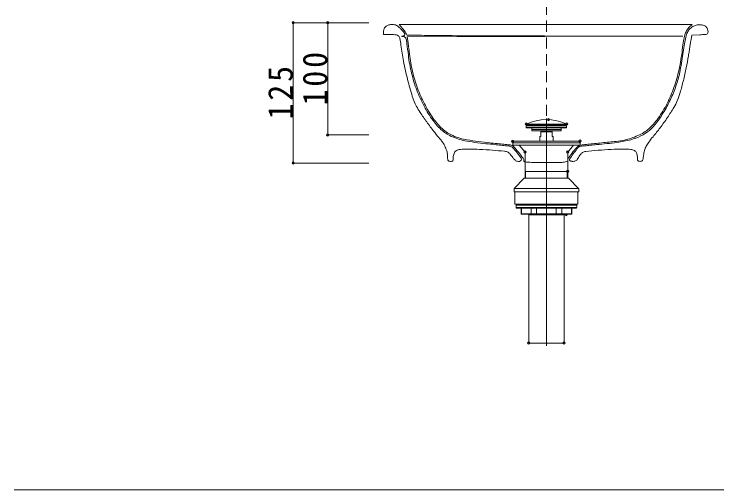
# Model space of a CAD drawing. Units: millimetres, scale not verified. Extents: x -1002 to 1002, y -687 to 676.
# Drawn here: x -1002 to -376, y -687 to -263 of the extents above; entities that cross this region are included whole.
import ezdxf

# ---------------------------------------------------------------- set-up
doc = ezdxf.new("R2010")
doc.units = ezdxf.units.MM
doc.header["$LTSCALE"] = 5
doc.header["$PDMODE"] = 32
doc.header["$PDSIZE"] = 2
doc.linetypes.add('DASHED2', pattern=[3, 2, -1])
doc.layers.add('F-0', color=7, linetype='Continuous', lineweight=15)
doc.styles.add('ＭＳ ゴシック', font='')
doc.styles.get('ＭＳ ゴシック').set_extended_font_data('MS Gothic')

msp = doc.modelspace()

# ---------------------------------------------------------------- linework, layer by layer
at = {"layer": 'F-0', "linetype": 'DASHED2'}
msp.add_line((-527.89, 151.126), (-527.89, -532.077), dxfattribs=at)
at = {"layer": 'F-0'}
for p, q in [((-753.492, -270.826), (-753.492, -395.826)), ((-753.492, -270.826), (-686.004, -270.826)), ((-722.708, -270.826), (-722.708, -370.826)), ((-722.708, -270.826), (-686.004, -270.826)), ((-659.101, -272.34), (-528.574, -272.34)), ((-655.997, -275.874), (-659.101, -272.34)), ((-528.574, -272.34), (-398.047, -272.34)), ((-398.047, -272.34), (-400.889, -275.181)), ((-672.894, -281.34), (-672.894, -278.396)), ((-666.429, -281.34), (-672.894, -281.34)), ((-391.115, -281.546), (-398.337, -281.84)), ((-651.983, -283.347), (-529.188, -283.089)), ((-651.436, -286.593), (-651.983, -283.347)), ((-406.394, -282.832), (-529.644, -282.586)), ((-529.188, -283.089), (-406.394, -282.832)), ((-398.337, -281.84), (-399.043, -285.84)), ((-722.708, -370.826), (-686.004, -370.826)), ((-546.89, -393.437), (-546.89, -386.065)), ((-546.89, -387.865), (-546.89, -404.233)), ((-508.89, -387.865), (-508.89, -404.233)), ((-753.492, -395.826), (-686.004, -395.826)), ((-546.39, -403.437), (-546.39, -409.437)), ((-509.39, -403.437), (-509.39, -409.437)), ((-1002.086, -687.064), (1002.034, -687.064))]:
    msp.add_line(p, q, dxfattribs=at)
at = {"layer": 'F-0', "color": 1, "lineweight": 18}
msp.add_line((-527.89, -558.532), (-527.89, -356.095), dxfattribs=at)
at = {"layer": 'F-0', "lineweight": 18}
for p, q in [((-545.89, -361.087), (-509.89, -361.087)), ((-545.89, -361.087), (-545.89, -362.087)), ((-545.89, -362.087), (-509.89, -362.087)), ((-545.89, -362.787), (-509.89, -362.787)), ((-545.89, -364.087), (-545.89, -362.787)), ((-545.69, -362.587), (-510.09, -362.587)), ((-540.89, -362.587), (-540.89, -362.087)), ((-514.89, -362.587), (-514.89, -362.087)), ((-509.89, -361.087), (-509.89, -362.087)), ((-509.89, -364.087), (-509.89, -362.787)), ((-545.89, -364.087), (-509.89, -364.087)), ((-545.39, -364.587), (-510.39, -364.587)), ((-540.89, -366.087), (-540.89, -364.587)), ((-540.89, -366.087), (-514.89, -366.087)), ((-540.89, -366.087), (-514.89, -366.087)), ((-540.89, -366.087), (-540.89, -367.087)), ((-540.89, -367.087), (-514.89, -367.087)), ((-532.89, -372.087), (-532.89, -367.092)), ((-522.89, -368.087), (-532.89, -368.087)), ((-522.89, -372.087), (-522.89, -367.092)), ((-514.89, -366.087), (-514.89, -364.587)), ((-514.89, -366.087), (-514.89, -367.087)), ((-533.79, -372.087), (-532.89, -372.087)), ((-533.79, -376.437), (-533.79, -372.087)), ((-522.89, -372.087), (-521.99, -372.087)), ((-521.99, -376.437), (-521.99, -372.087)), ((-557.89, -376.437), (-497.89, -376.437)), ((-557.89, -377.737), (-557.89, -376.437)), ((-557.89, -377.737), (-497.89, -377.737)), ((-556.408, -377.965), (-557.89, -377.737)), ((-556.408, -377.965), (-557.89, -377.737)), ((-557.89, -377.965), (-497.89, -377.965)), ((-557.89, -379.965), (-557.89, -377.965)), ((-557.89, -379.965), (-497.89, -379.965)), ((-546.89, -386.065), (-552.14, -379.965)), ((-508.89, -386.065), (-503.64, -379.965)), ((-499.372, -377.965), (-497.89, -377.737)), ((-499.372, -377.965), (-497.89, -377.737)), ((-497.89, -377.737), (-497.89, -376.437)), ((-497.89, -379.965), (-497.89, -377.965)), ((-546.89, -393.437), (-546.89, -386.065)), ((-508.89, -393.437), (-508.89, -386.065)), ((-508.89, -403.437), (-546.89, -403.437)), ((-546.89, -409.437), (-546.89, -403.437)), ((-546.89, -409.437), (-546.89, -403.437)), ((-508.89, -409.437), (-508.89, -403.437)), ((-556.581, -418.378), (-547.64, -409.437)), ((-547.64, -409.437), (-508.14, -409.437)), ((-499.199, -418.378), (-508.14, -409.437)), ((-499.14, -418.52), (-556.64, -418.52)), ((-556.64, -421.437), (-556.64, -418.52)), ((-499.199, -418.378), (-556.581, -418.378)), ((-499.14, -421.437), (-499.14, -418.52)), ((-556.64, -421.437), (-499.14, -421.437)), ((-555.89, -421.437), (-555.89, -432.437)), ((-499.89, -421.437), (-499.89, -432.437)), ((-499.89, -432.437), (-555.89, -432.437)), ((-554.89, -433.437), (-500.89, -433.437)), ((-554.89, -435.537), (-500.89, -435.537)), ((-554.39, -436.037), (-501.39, -436.037)), ((-554.14, -433.437), (-554.14, -432.437)), ((-550.39, -436.037), (-550.39, -440.937)), ((-550.21, -440.937), (-550.21, -436.037)), ((-541.51, -440.937), (-541.51, -436.037)), ((-536.59, -440.937), (-536.59, -436.037)), ((-519.19, -440.937), (-519.19, -436.037)), ((-514.27, -440.937), (-514.27, -436.037)), ((-505.57, -440.937), (-505.57, -436.037)), ((-505.39, -436.037), (-505.39, -440.937)), ((-501.64, -433.437), (-501.64, -432.437)), ((-550.39, -440.937), (-505.39, -440.937)), ((-505.89, -441.437), (-549.89, -441.437)), ((-543.64, -441.437), (-543.64, -556.237)), ((-543.64, -441.937), (-512.14, -441.937)), ((-512.14, -441.437), (-512.14, -556.237)), ((-543.64, -556.237), (-512.14, -556.237)), ((-543.44, -556.437), (-543.64, -556.237)), ((-543.44, -556.437), (-512.34, -556.437)), ((-512.34, -556.437), (-512.14, -556.237))]:
    msp.add_line(p, q, dxfattribs=at)
at = {"layer": 'F-0', "color": 2, "lineweight": 18}
for p, q in [((-543.39, -441.937), (-543.39, -441.437)), ((-512.39, -441.937), (-512.39, -441.437))]:
    msp.add_line(p, q, dxfattribs=at)
at = {"layer": 'F-0', "lineweight": 18}
for points in [[(-554.89, -433.437), (-554.89, -435.537), (-554.89, -433.437)], [(-500.89, -433.437), (-500.89, -435.537), (-500.89, -433.437)], [(-550.21, -440.937), (-550.21, -440.955), (-550.209, -440.973), (-550.207, -440.991), (-550.205, -441.009), (-550.202, -441.027), (-550.198, -441.045), (-550.194, -441.063), (-550.189, -441.08), (-550.184, -441.098), (-550.178, -441.115), (-550.171, -441.132), (-550.164, -441.149), (-550.156, -441.166), (-550.148, -441.182), (-550.139, -441.198), (-550.129, -441.214), (-550.119, -441.229), (-550.108, -441.244), (-550.097, -441.258), (-550.085, -441.272), (-550.073, -441.286), (-550.06, -441.299), (-550.047, -441.311), (-550.033, -441.324), (-550.019, -441.335), (-550.004, -441.346), (-549.989, -441.357), (-549.974, -441.366), (-549.958, -441.376), (-549.942, -441.384), (-549.926, -441.392), (-549.91, -441.4)], [(-549.885, -441.409), (-549.879, -441.412), (-549.872, -441.414), (-549.866, -441.416), (-549.859, -441.418), (-549.853, -441.42), (-549.846, -441.421), (-549.84, -441.423), (-549.833, -441.425), (-549.827, -441.426), (-549.82, -441.427), (-549.813, -441.429), (-549.807, -441.43), (-549.8, -441.431), (-549.793, -441.432), (-549.787, -441.433), (-549.78, -441.434), (-549.773, -441.435), (-549.767, -441.435), (-549.76, -441.436), (-549.753, -441.436), (-549.746, -441.437), (-549.74, -441.437), (-549.733, -441.437), (-549.726, -441.437)], [(-541.51, -440.937), (-541.51, -440.951), (-541.509, -440.966), (-541.509, -440.98), (-541.508, -440.995), (-541.506, -441.009), (-541.504, -441.023), (-541.502, -441.038), (-541.5, -441.052), (-541.497, -441.066), (-541.494, -441.08), (-541.491, -441.094), (-541.487, -441.108), (-541.483, -441.122), (-541.478, -441.136), (-541.474, -441.15), (-541.469, -441.163), (-541.463, -441.177), (-541.457, -441.19), (-541.451, -441.203), (-541.445, -441.216), (-541.438, -441.229), (-541.431, -441.242), (-541.423, -441.254), (-541.416, -441.266), (-541.407, -441.278), (-541.399, -441.29), (-541.39, -441.301), (-541.38, -441.312), (-541.371, -441.323), (-541.361, -441.334), (-541.35, -441.344), (-541.339, -441.353), (-541.328, -441.363), (-541.317, -441.372), (-541.305, -441.38), (-541.293, -441.388), (-541.28, -441.395), (-541.268, -441.402), (-541.254, -441.409)], [(-541.254, -441.409), (-541.241, -441.414), (-541.227, -441.419), (-541.213, -441.424), (-541.199, -441.428), (-541.185, -441.431), (-541.171, -441.434), (-541.157, -441.435), (-541.142, -441.437), (-541.128, -441.437)], [(-536.59, -440.937), (-536.59, -440.946), (-536.59, -440.956), (-536.59, -440.965), (-536.59, -440.974), (-536.589, -440.984), (-536.589, -440.993), (-536.589, -441.002), (-536.589, -441.012), (-536.588, -441.021), (-536.588, -441.03), (-536.588, -441.04), (-536.587, -441.049), (-536.587, -441.058), (-536.586, -441.068), (-536.586, -441.077), (-536.585, -441.086), (-536.585, -441.096), (-536.584, -441.105), (-536.583, -441.114), (-536.583, -441.124), (-536.582, -441.133), (-536.581, -441.142), (-536.58, -441.152), (-536.579, -441.161), (-536.578, -441.17), (-536.577, -441.179), (-536.576, -441.189), (-536.575, -441.198), (-536.574, -441.207), (-536.573, -441.216), (-536.572, -441.226), (-536.57, -441.235), (-536.569, -441.244), (-536.567, -441.253), (-536.566, -441.263), (-536.564, -441.272), (-536.562, -441.281), (-536.56, -441.29), (-536.558, -441.3)], [(-536.558, -441.3), (-536.556, -441.309), (-536.554, -441.318), (-536.552, -441.327), (-536.55, -441.336), (-536.547, -441.345), (-536.545, -441.354), (-536.542, -441.362), (-536.539, -441.371), (-536.536, -441.38), (-536.532, -441.388), (-536.528, -441.397), (-536.524, -441.407), (-536.518, -441.416), (-536.512, -441.424), (-536.505, -441.431), (-536.498, -441.435), (-536.489, -441.437)], [(-519.222, -441.3), (-519.224, -441.309), (-519.226, -441.318), (-519.228, -441.327), (-519.23, -441.336), (-519.233, -441.345), (-519.235, -441.354), (-519.238, -441.362), (-519.241, -441.371), (-519.244, -441.38), (-519.248, -441.388), (-519.252, -441.397), (-519.256, -441.407), (-519.262, -441.416), (-519.268, -441.424), (-519.275, -441.431), (-519.282, -441.435), (-519.291, -441.437)], [(-519.19, -440.937), (-519.19, -440.946), (-519.19, -440.956), (-519.19, -440.965), (-519.19, -440.974), (-519.191, -440.984), (-519.191, -440.993), (-519.191, -441.002), (-519.191, -441.012), (-519.192, -441.021), (-519.192, -441.03), (-519.192, -441.04), (-519.193, -441.049), (-519.193, -441.058), (-519.194, -441.068), (-519.194, -441.077), (-519.195, -441.086), (-519.195, -441.096), (-519.196, -441.105), (-519.197, -441.114), (-519.197, -441.124), (-519.198, -441.133), (-519.199, -441.142), (-519.2, -441.152), (-519.201, -441.161), (-519.202, -441.17), (-519.203, -441.179), (-519.204, -441.189), (-519.205, -441.198), (-519.206, -441.207), (-519.207, -441.216), (-519.208, -441.226), (-519.21, -441.235), (-519.211, -441.244), (-519.213, -441.253), (-519.214, -441.263), (-519.216, -441.272), (-519.218, -441.281), (-519.22, -441.29), (-519.222, -441.3)], [(-514.526, -441.409), (-514.539, -441.414), (-514.553, -441.419), (-514.567, -441.424), (-514.581, -441.428), (-514.595, -441.431), (-514.609, -441.434), (-514.623, -441.435), (-514.638, -441.437), (-514.652, -441.437)], [(-514.27, -440.937), (-514.27, -440.951), (-514.271, -440.966), (-514.271, -440.98), (-514.272, -440.995), (-514.274, -441.009), (-514.276, -441.023), (-514.278, -441.038), (-514.28, -441.052), (-514.283, -441.066), (-514.286, -441.08), (-514.289, -441.094), (-514.293, -441.108), (-514.297, -441.122), (-514.302, -441.136), (-514.306, -441.15), (-514.311, -441.163), (-514.317, -441.177), (-514.323, -441.19), (-514.329, -441.203), (-514.335, -441.216), (-514.342, -441.229), (-514.349, -441.242), (-514.357, -441.254), (-514.364, -441.266), (-514.373, -441.278), (-514.381, -441.29), (-514.39, -441.301), (-514.4, -441.312), (-514.409, -441.323), (-514.419, -441.334), (-514.43, -441.344), (-514.441, -441.353), (-514.452, -441.363), (-514.463, -441.372), (-514.475, -441.38), (-514.487, -441.388), (-514.5, -441.395), (-514.512, -441.402), (-514.526, -441.409)], [(-505.895, -441.409), (-505.902, -441.412), (-505.908, -441.414), (-505.914, -441.416), (-505.921, -441.418), (-505.927, -441.42), (-505.934, -441.421), (-505.94, -441.423), (-505.947, -441.425), (-505.953, -441.426), (-505.96, -441.427), (-505.967, -441.429), (-505.973, -441.43), (-505.98, -441.431), (-505.987, -441.432), (-505.993, -441.433), (-506, -441.434), (-506.007, -441.435), (-506.013, -441.435), (-506.02, -441.436), (-506.027, -441.436), (-506.034, -441.437), (-506.04, -441.437), (-506.047, -441.437), (-506.054, -441.437)], [(-505.57, -440.937), (-505.57, -440.955), (-505.571, -440.973), (-505.573, -440.991), (-505.575, -441.009), (-505.578, -441.027), (-505.582, -441.045), (-505.586, -441.063), (-505.591, -441.08), (-505.596, -441.098), (-505.602, -441.115), (-505.609, -441.132), (-505.616, -441.149), (-505.624, -441.166), (-505.632, -441.182), (-505.641, -441.198), (-505.651, -441.214), (-505.661, -441.229), (-505.672, -441.244), (-505.683, -441.258), (-505.695, -441.272), (-505.707, -441.286), (-505.72, -441.299), (-505.733, -441.311), (-505.747, -441.324), (-505.761, -441.335), (-505.776, -441.346), (-505.791, -441.357), (-505.806, -441.366), (-505.822, -441.376), (-505.838, -441.384), (-505.854, -441.392), (-505.87, -441.4)]]:
    msp.add_lwpolyline(points, dxfattribs=at)
at = {"layer": 'F-0'}
for centre, radius, start, end in [((-667.357, -278.382), 5.533, 127.68694, 153.90013), ((-666.379, -279.648), 7.133, 105.09399, 127.68696), ((-665.053, -284.563), 12.224, 90.00004, 105.09395), ((-665.053, -280.689), 8.35, 77.18352, 90.00005), ((-664.669, -278.997), 6.614, 61.92125, 77.18356), ((-666.164, -281.801), 9.792, 49.85405, 61.92129), ((-681.299, -299.745), 33.267, 45, 49.85406), ((-391.612, -284.459), 13.12, 135.00002, 150.79935), ((-390.602, -285.391), 13.16, 122.1004, 137.9027), ((-392.397, -282.529), 9.782, 102.01732, 122.10041), ((-391.517, -286.665), 14.01, 86.67422, 102.01729), ((-391.408, -284.798), 12.14, 70.28936, 86.67411), ((-388.846, -277.646), 4.543, 36.17497, 70.28929), ((-389.112, -277.84), 4.873, 24.73053, 36.17489), ((-667.328, -278.396), 5.565, 153.90013, 179.99999), ((-666.429, -323.989), 42.65, 83.56741, 90.00004), ((-662.042, -285.076), 3.49, 43.37106, 83.56752), ((-701.52, -319.966), 61.864, 41.37876, 45.00001), ((-674.777, -292.363), 24.991, 36.96552, 41.28351), ((-658.809, -282.339), 4.942, 18.35129, 41.37881), ((-670.648, -289.256), 19.824, 31.8286, 36.96557), ((-655.17, -281.132), 1.109, 316.54831, 18.35129), ((-668.157, -287.71), 16.892, 26.79956, 31.82864), ((-654.625, -280.874), 1.732, 0.00005, 26.7996), ((-651.964, -280.874), 0.93, 179.99998, 268.9741), ((-368.692, -292.544), 37.519, 163.14639, 171.19611), ((-387.152, -286.952), 18.23, 150.79928, 163.14648), ((-384.289, -288.223), 20.05, 154.31697, 166.72084), ((-391.084, -284.955), 12.509, 137.90265, 154.31704), ((-398.427, -101.836), 179.858, 272.3298, 273.74018), ((-387.112, -274.922), 6.403, 273.7401, 289.51138), ((-385.439, -279.642), 1.395, 289.51138, 334.14478), ((-393.201, -279.724), 9.374, 17.71723, 24.73057), ((-393.305, -279.757), 9.484, 10.73046, 17.71724), ((-386.792, -278.987), 2.898, 334.1447, 359.99998), ((-389.241, -278.987), 5.347, 359.99997, 10.7305), ((-662.845, -285.836), 4.596, 10.41848, 43.3711), ((-744.536, -300.856), 87.656, 6.56151, 10.41853), ((-656.513, -282.985), 0.0884, 106.63437, 215.70829), ((-656.362, -282.877), 0.274, 215.70846, 265.80551), ((-648.875, -308.55), 26.77, 104.64543, 106.63446), ((-652.081, -224.503), 58.804, 265.80543, 266.92887), ((-656.327, -280.036), 2.702, 284.6454, 316.54834), ((-655.348, -285.389), 2.168, 43.30896, 86.92893), ((-656.553, -286.525), 3.825, 14.76529, 43.3089), ((-680.016, -292.709), 28.089, 7.18803, 14.76527), ((-561.16, 4789.62), 5072.237, 268.97405, 269.20461), ((-709.99, -296.453), 59.378, 7.79434, 9.55787), ((-590.051, 2708.466), 2990.883, 269.20457, 269.81282), ((-419.556, 54889.441), 55172.137, 269.81279, 269.88568), ((-210.338, -317.069), 197.76, 171.19611, 173.54585), ((-335.414, -299.757), 70.267, 166.72085, 171.59759), ((-219.591, -317.544), 182.231, 169.98059, 170.68166), ((-479.766, -270.401), 178.86, 186.56161, 191.20995), ((-1876.211, -443.569), 1233.759, 6.69001, 7.18802), ((-1120.3, -352.617), 473.515, 7.41224, 7.79429), ((-1172.099, -359.355), 525.75, 7.01384, 7.41216), ((-2335.984, -4.256), 1952.009, 351.14755, 351.59766), ((1068.504, -528.467), 1487.482, 170.843, 171.00985), ((918.209, -504.241), 1335.247, 170.68162, 170.84297), ((-517.522, -284.2), 134.245, 186.69003, 193.57949), ((-1204.168, -363.299), 558.06, 6.63287, 7.01377), ((-514.181, -283.064), 136.576, 186.63288, 193.24412), ((-583.132, -274.897), 177.411, 347.77309, 353.54591), ((-611.534, -267.704), 212.673, 348.27508, 351.17271), ((1115.582, -535.917), 1535.146, 171.00977, 171.17272), ((-348.828, -244.45), 312.345, 191.21003, 194.27196), ((-637.627, -268.767), 233.177, 348.99653, 351.14758), ((-539.048, -284.45), 132.304, 340.58031, 347.77316), ((-702.254, -248.876), 305.326, 346.06543, 348.27514), ((-523.067, -285.54), 128.54, 193.57951, 200.69702), ((-525.779, -285.794), 124.661, 193.24412, 200.32385), ((-509.164, -293.746), 102.308, 345.41173, 348.99655), ((-355.724, -246.204), 305.229, 194.27197, 197.18496), ((-523.289, -288.605), 117.319, 335.24368, 341.64402), ((-502.809, -295.4), 95.742, 341.64408, 345.41174), ((-680.29, -254.326), 282.695, 343.85234, 346.06549), ((-528.615, -287.636), 122.609, 200.69698, 207.98461), ((-528.314, -286.733), 121.958, 200.32376, 207.48409), ((-525.152, -289.349), 117.57, 332.93056, 340.58037), ((-597.823, -321.077), 51.817, 197.18492, 207.99983), ((-539.97, -280.912), 135.689, 329.50476, 335.24368), ((-480.323, -312.223), 74.515, 337.88626, 343.85239), ((-527.149, -286.127), 123.27, 207.48399, 214.58708), ((-512.267, -295.934), 103.1, 324.48896, 332.93054), ((-449.449, -324.768), 41.19, 328.57403, 337.88634), ((-592.78, -318.396), 57.528, 207.99984, 214.21582), ((-542.987, -295.273), 106.334, 207.98451, 216.09352), ((-525.466, -289.455), 118.856, 323.54239, 329.50485), ((-617.323, -222.194), 237.921, 326.03001, 328.57407), ((-316.304, -130.391), 391.871, 214.2159, 215.72367), ((-584.174, -325.447), 54.005, 214.58708, 227.78968), ((-489.759, -311.995), 75.449, 319.26516, 324.48895), ((-623.84, -217.803), 245.78, 323.36752, 326.03005), ((-328.259, -138.989), 377.145, 215.72367, 217.31303), ((-585.592, -326.334), 53.609, 216.0935, 229.09553), ((-462.422, -335.538), 39.372, 310.76596, 319.26521), ((-459.671, -338.065), 37.051, 309.33206, 323.54242), ((-557.809, -313.942), 88.525, 217.31299, 221.97668), ((-597.978, -340.63), 34.693, 229.09562, 247.10958), ((-597.871, -340.548), 33.617, 227.78967, 246.62087), ((-464.618, -330.475), 44.772, 294.06193, 301.59727), ((-461.265, -336.12), 39.566, 296.17669, 309.332), ((-459.216, -339.256), 34.463, 301.59719, 310.76603), ((-546.764, -275.112), 149.732, 319.50819, 323.36749), ((-652.384, -399.027), 38.692, 34.1174, 41.97667), ((-589.487, -320.52), 56.523, 247.10967, 260.4162), ((-589.227, -320.552), 55.4, 246.62082, 260.40946), ((-552.118, -100.931), 278.134, 260.40946, 264.57921), ((-475.98, -287.495), 89.579, 276.56219, 281.40204), ((-477.099, -285.356), 92.898, 277.48815, 285.15422), ((-467.613, -328.985), 47.253, 281.40207, 288.651), ((-465.91, -326.671), 50.095, 285.15431, 296.17661), ((-474.825, -307.615), 69.807, 288.65104, 294.06196), ((-363.152, -431.887), 91.704, 139.50813, 143.33009), ((-644.67, -393.801), 29.374, 24.45504, 34.1174), ((-640.545, -391.925), 24.843, 13.92869, 24.455), ((-553.809, -109.216), 270.817, 260.41629, 264.57917), ((-702.788, -1679.163), 1306.183, 84.2854, 84.57921), ((-699.56, -1654.673), 1282.587, 84.27984, 84.57916), ((-656.22, -1213.822), 838.518, 83.87589, 84.28544), ((-654.011, -1199.949), 825.588, 83.86343, 84.27985), ((-691.289, -1540.663), 1167.235, 83.62815, 83.87589), ((-687.474, -1511.19), 1138.622, 83.60925, 83.86341), ((-563.532, -396.613), 16.073, 78.31301, 83.62819), ((-562.541, -395.76), 16.218, 78.28, 83.60915), ((-561.175, -385.219), 4.438, 42.9493, 78.31308), ((-560.061, -383.804), 4.008, 41.71639, 78.27992), ((-653.763, -467.338), 129.538, 38.74818, 41.71639), ((-436.435, -441.716), 87.778, 136.47327, 140.57613), ((-492.985, -389.155), 9.711, 125.81425, 142.13766), ((-496.684, -384.487), 4.68, 101.8302, 136.47331), ((-497.845, -382.419), 1.405, 97.15204, 125.81434), ((-421.472, -991.072), 614.831, 96.75464, 97.15204), ((-494.203, -396.334), 16.784, 96.4727, 101.83025), ((-377.828, -1422.086), 1049.117, 96.19612, 96.47275), ((-463.06, -639.943), 261.247, 95.66584, 96.75468), ((-406.223, -1160.531), 786.025, 95.75709, 96.1962), ((-443.114, -840.987), 463.278, 94.95678, 95.66587), ((-363.959, -1579.721), 1207.34, 95.43878, 95.75712), ((-518.855, 32.325), 413.312, 274.95685, 277.48808), ((-539.884, 268.022), 648.76, 275.43874, 276.56219), ((-421.558, -389.72), 19.584, 153.15535, 164.78397), ((-416.021, -392.522), 25.79, 143.33011, 153.15535), ((-633.509, -390.18), 17.594, 0.29604, 13.92871), ((-600.836, -390.878), 10.058, 158.53419, 179.99997), ((-605.904, -388.886), 4.612, 120.10526, 158.53415), ((-603.553, -392.94), 9.299, 95.70146, 120.10527), ((-598.228, -446.274), 62.898, 89.75139, 95.70148), ((-599.039, -633.098), 249.723, 87.3193, 89.7513), ((-603.984, -738.696), 355.437, 85.45257, 87.31923), ((-623.896, -989.054), 606.586, 84.43542, 85.45253), ((-565.847, -393.227), 7.937, 61.84507, 84.43532), ((-564.267, -390.275), 4.589, 47.60293, 61.84503), ((-573.181, -400.037), 17.809, 42.40635, 47.60288), ((-575.027, -401.724), 20.31, 37.3487, 42.40641), ((-615.35, -435.648), 78.451, 38.58463, 42.94935), ((-631.418, -448.468), 99.007, 35.10221, 38.58461), ((-652.618, -466.419), 128.07, 35.74789, 38.74818), ((-435.912, -442.146), 88.455, 140.57612, 144.64827), ((-266.095, -556.747), 291.849, 144.59107, 145.7379), ((-398.32, -462.75), 129.618, 142.13769, 144.591), ((-484.609, -398.882), 16.747, 135.4166, 140.66855), ((-493.158, -390.456), 4.743, 121.98513, 135.41659), ((-492.212, -391.971), 6.53, 95.8247, 121.98518), ((-429.414, -1007.565), 625.319, 94.8142, 95.82466), ((-453.16, -725.63), 342.385, 92.8409, 94.81411), ((-458.318, -621.684), 238.312, 90.25189, 92.84086), ((-459.051, -455.012), 71.638, 85.06518, 90.25186), ((-453.639, -392.333), 8.726, 60.62259, 85.06515), ((-451.368, -388.298), 4.095, 20.4773, 60.62265), ((-456.987, -390.396), 10.093, 359.99995, 20.47734), ((-406.524, -393.809), 35.164, 164.78392, 172.28653), ((-572.486, -389.865), 43.43, 180.29608, 183.59104), ((-613.43, -392.435), 2.406, 183.59099, 210.68506), ((-614.539, -393.093), 1.116, 210.68502, 256.97779), ((-613.394, -388.14), 6.199, 256.97767, 270.00003), ((-613.394, -387.556), 6.783, 269.99997, 281.56389), ((-612.267, -393.062), 1.163, 281.56384, 324.15846), ((-612.834, -392.653), 1.862, 324.15851, 354.96744), ((-632.986, -390.878), 22.093, 354.96746, 359.99997), ((-572.873, -400.08), 17.6, 31.71751, 37.34855), ((-549.713, -385.766), 9.626, 211.71744, 228.66938), ((-551.888, -388.239), 6.332, 228.66935, 251.8686), ((-552.688, -390.68), 3.764, 251.86857, 283.37942), ((-552.359, -392.063), 2.343, 283.37942, 328.28255), ((-551.725, -392.454), 1.598, 328.28252, 35.10221), ((-552.052, -394.027), 4.158, 0, 35.74789), ((-547.187, -394.027), 0.707, 180.00004, 262.09278), ((-509.936, -393.589), 1.043, 288.65871, 359.97943), ((-504.357, -393.591), 4.536, 144.6483, 179.97941), ((-506.531, -392.966), 0.93, 145.738, 211.71745), ((-506.578, -392.995), 0.875, 211.71747, 246.34446), ((-504.678, -388.658), 5.61, 246.34446, 255.12246), ((-504.24, -387.007), 7.318, 255.12252, 263.26586), ((-503.992, -384.911), 9.429, 263.26582, 270.00003), ((-503.992, -388.475), 5.864, 270, 284.23297), ((-503.36, -390.965), 3.295, 284.23296, 306.14552), ((-504.037, -390.04), 4.442, 306.1456, 324.37729), ((-512.727, -383.813), 15.132, 324.37738, 331.69591), ((-485.714, -398.36), 15.548, 145.7811, 151.69592), ((-482.955, -400.237), 18.885, 140.66859, 145.78104), ((-413.291, -390.396), 33.603, 179.99999, 183.84692), ((-444.555, -392.499), 2.268, 183.84695, 211.39109), ((-445.54, -393.099), 1.114, 211.39108, 256.35948), ((-444.487, -388.762), 5.577, 256.35952, 269.99996), ((-444.487, -390.247), 4.093, 269.99998, 288.96433), ((-443.641, -392.711), 1.487, 288.96426, 329.2998), ((-445.901, -391.369), 4.115, 329.29981, 349.56665), ((-505.321, -380.428), 64.535, 349.56666, 352.28648), ((-540.729, -347.534), 47.646, 262.09281, 266.15008), ((-537.414, -298.263), 97.028, 266.15009, 269.39189), ((-528.393, 551.724), 947.063, 269.39195, 269.99998), ((-528.394, 1178.605), 1573.945, 270.00001, 270.42789), ((-517.069, -337.795), 57.502, 270.42791, 275.12803), ((-512.832, -385.013), 10.095, 275.12806, 288.65865)]:
    msp.add_arc(centre, radius, start, end, dxfattribs=at)
at = {"layer": 'F-0', "lineweight": 18}
for centre, radius, start, end in [((-527.89, -399.587), 42.5, 64.94238, 115.05762), ((-545.69, -362.787), 0.2, 90, 180), ((-510.09, -362.787), 0.2, 0, 90), ((-545.39, -364.087), 0.5, 180, 270), ((-510.39, -364.087), 0.5, 270, 0), ((-556.44, -418.52), 0.2, 135, 180), ((-499.34, -418.52), 0.2, 0, 45), ((-554.39, -435.537), 0.5, 180, 270), ((-501.39, -435.537), 0.5, 270, 0), ((-549.89, -440.937), 0.5, 180, 270), ((-549.727, -440.967), 0.47, 247.09102, 250.33614), ((-506.053, -440.967), 0.47, 289.66386, 292.90898), ((-505.89, -440.937), 0.5, 270, 0)]:
    msp.add_arc(centre, radius, start, end, dxfattribs=at)
at = {"layer": 'F-0'}
for p in [(-753.492, -270.826), (-722.708, -270.826), (-526.033, -357.087), (-545.89, -360.93), (-509.89, -360.93), (-722.708, -370.826), (-557.89, -376.437), (-497.89, -376.108), (-546.89, -386.065), (-508.89, -386.065), (-753.492, -395.826), (-508.89, -403.233), (-510.283, -441.937), (-543.64, -556.237), (-512.14, -556.237)]:
    msp.add_point(p, dxfattribs=at)

# ---------------------------------------------------------------- texts
at = {"layer": 'F-0', "color": 3, "char_height": 21.99, "attachment_point": 7, "rotation": 90, "style": 'ＭＳ ゴシック'}
for s, insert in [('\\T1.18;\\W0.95;100', (-722.708, -344.576)), ('\\T1.18;\\W0.95;125', (-753.492, -357.076))]:
    msp.add_mtext(s, dxfattribs=dict(at, insert=insert))

doc.saveas('drawing.dxf')
